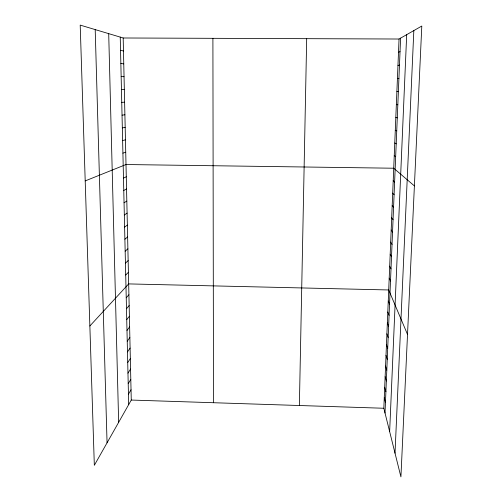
<?xml version="1.0" encoding="UTF-8"?>
<svg xmlns="http://www.w3.org/2000/svg" width="502" height="502" viewBox="0 0 502 502"><rect width="100%" height="100%" fill="white"/><g stroke="black" fill="none" stroke-linecap="round" stroke-linejoin="round"><path stroke-width="0.75" d="M299.374 405.516L306.684 38.673M383.835 408.258L399.052 39.018L421.799 26.035L400.922 476.9L383.835 408.258L131.26 400.05L94.332 465.31L80.201 25.1L123.185 37.983L399.052 39.018M385.021 413.02L400.596 38.133M389.646 431.62L406.689 34.657M395.018 453.18L413.83 30.584M128.443 394.17L131.028 389.765M128.205 383.691L130.796 379.424M127.96 373.155L130.57 369.033M127.721 362.563L130.332 358.585M127.477 351.915L130.1 348.087M127.232 341.216L129.867 337.532M126.981 330.454L129.629 326.921M126.736 319.636L129.39 316.254M126.485 308.755L129.152 305.53M126.234 297.824L128.914 294.749M89.858 325.974L128.669 283.912L388.711 289.968L407.517 334.457M125.707 275.027L128.412 272.279M125.437 263.155L128.148 260.582M125.161 251.213L127.885 248.816M124.885 239.209L127.621 236.982M124.609 227.13L127.357 225.078M124.333 214.975L127.094 213.112M124.05 202.758L126.824 201.07M123.768 190.465L126.554 188.959M123.486 178.097L126.278 176.779M398.5 52.296L400.038 51.631M85.202 180.915L126.008 164.53L393.725 168.226L414.395 185.903M122.908 153.148L125.732 152.206M397.96 65.492L399.479 65.047M122.62 140.56L125.456 139.813M122.331 127.897L125.18 127.345M397.421 78.607L398.927 78.375M122.036 115.159L124.898 114.807M121.741 102.345L124.615 102.195M396.881 91.64L398.375 91.628M121.446 89.456L124.333 89.5M121.151 76.486L124.05 76.737M396.348 104.598L397.829 104.792M120.85 63.434L123.762 63.898M120.549 50.307L123.473 50.978M395.814 117.474L397.283 117.882M395.287 130.282L396.743 130.89M394.767 143.001L396.21 143.817M394.246 155.651L395.67 156.668M393.21 180.726L394.616 182.132M392.696 193.151L394.089 194.751M392.187 205.506L393.568 207.295M391.685 217.78L393.053 219.763M391.177 229.991L392.539 232.156M390.681 242.127L392.024 244.48M390.186 254.194L391.516 256.729M389.69 266.185L391.008 268.903M389.194 278.114L390.506 281.007M388.253 301.012L389.539 304.243M387.801 311.999L389.075 315.394M387.349 322.924L388.617 326.476M386.904 333.792L388.159 337.501M386.458 344.598L387.701 348.463M386.013 355.347L387.249 359.369M385.574 366.046L386.797 370.219M385.134 376.682L386.352 381.005M384.701 387.262L385.906 391.736M384.268 397.785L385.461 402.409M95.204 29.599L107.058 442.82M108.702 33.64L118.654 422.32M123.185 37.983L131.26 400.05M120.242 37.104L128.688 404.599M212.904 38.321L213.501 402.723"/></g></svg>
